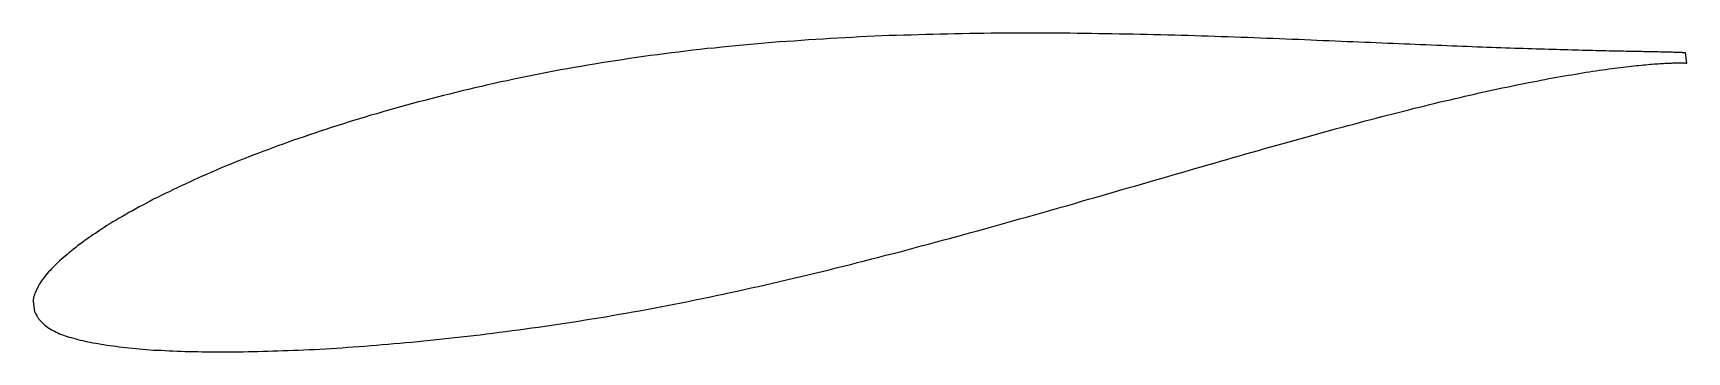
# Model space of a CAD drawing. Header units: metres. Extents: x -34 to 68, y -8 to 12.
import ezdxf

# ---------------------------------------------------------------- set-up
doc = ezdxf.new("R2010")
doc.units = ezdxf.units.M

msp = doc.modelspace()

# ---------------------------------------------------------------- linework, layer by layer
msp.add_lwpolyline([(68.09, 10.68), (68.09, 10.68), (68.08, 10.68), (68.07, 10.68), (68.06, 10.68), (68.04, 10.69), (68.02, 10.69), (67.99, 10.69), (67.96, 10.69), (67.93, 10.69), (67.89, 10.7), (67.85, 10.7), (67.8, 10.7), (67.75, 10.7), (67.7, 10.7), (67.64, 10.71), (67.58, 10.71), (67.51, 10.71), (67.44, 10.71), (67.37, 10.71), (67.29, 10.72), (67.21, 10.72), (67.13, 10.72), (67.04, 10.72), (66.94, 10.73), (66.85, 10.73), (66.75, 10.73), (66.64, 10.73), (66.53, 10.73), (66.42, 10.74), (66.31, 10.74), (66.19, 10.74), (66.06, 10.74), (65.94, 10.75), (65.8, 10.75), (65.67, 10.75), (65.53, 10.75), (65.39, 10.76), (65.24, 10.76), (65.09, 10.76), (64.94, 10.76), (64.78, 10.77), (64.62, 10.77), (64.45, 10.77), (64.28, 10.78), (64.11, 10.78), (63.94, 10.78), (63.76, 10.79), (63.57, 10.79), (63.39, 10.79), (63.19, 10.8), (63, 10.8), (62.8, 10.81), (62.6, 10.81), (62.4, 10.82), (62.19, 10.82), (61.97, 10.83), (61.76, 10.83), (61.54, 10.84), (61.32, 10.84), (61.09, 10.85), (60.86, 10.86), (60.63, 10.86), (60.39, 10.87), (60.15, 10.88), (59.91, 10.88), (59.66, 10.89), (59.41, 10.9), (59.16, 10.91), (58.9, 10.91), (58.64, 10.92), (58.38, 10.93), (58.11, 10.94), (57.84, 10.95), (57.57, 10.96), (57.29, 10.97), (57.01, 10.98), (56.73, 10.99), (56.44, 11), (56.15, 11.01), (55.86, 11.02), (55.57, 11.03), (55.27, 11.04), (54.97, 11.05), (54.66, 11.07), (54.36, 11.08), (54.05, 11.09), (53.73, 11.1), (53.42, 11.11), (53.1, 11.13), (52.78, 11.14), (52.45, 11.15), (52.12, 11.17), (51.79, 11.18), (51.46, 11.19), (51.13, 11.21), (50.79, 11.22), (50.45, 11.24), (50.1, 11.25), (49.76, 11.26), (49.41, 11.28), (49.06, 11.29), (48.7, 11.31), (48.35, 11.32), (47.99, 11.34), (47.63, 11.35), (47.26, 11.37), (46.9, 11.39), (46.53, 11.4), (46.16, 11.42), (45.78, 11.43), (45.41, 11.45), (45.03, 11.46), (44.65, 11.48), (44.27, 11.5), (43.88, 11.51), (43.5, 11.53), (43.11, 11.54), (42.72, 11.56), (42.32, 11.57), (41.93, 11.59), (41.53, 11.6), (41.14, 11.62), (40.74, 11.63), (40.33, 11.65), (39.93, 11.66), (39.52, 11.67), (39.12, 11.69), (38.71, 11.7), (38.3, 11.71), (37.88, 11.73), (37.47, 11.74), (37.05, 11.75), (36.63, 11.76), (36.22, 11.77), (35.8, 11.79), (35.37, 11.8), (34.95, 11.81), (34.53, 11.82), (34.1, 11.83), (33.67, 11.83), (33.24, 11.84), (32.81, 11.85), (32.38, 11.86), (31.95, 11.86), (31.52, 11.87), (31.08, 11.88), (30.65, 11.88), (30.21, 11.89), (29.77, 11.89), (29.33, 11.89), (28.89, 11.9), (28.45, 11.9), (28.01, 11.9), (27.57, 11.9), (27.13, 11.9), (26.68, 11.9), (26.24, 11.89), (25.79, 11.89), (25.35, 11.89), (24.9, 11.88), (24.46, 11.88), (24.01, 11.87), (23.56, 11.86), (23.11, 11.85), (22.66, 11.84), (22.22, 11.83), (21.77, 11.82), (21.32, 11.81), (20.87, 11.8), (20.42, 11.78), (19.97, 11.77), (19.52, 11.75), (19.07, 11.74), (18.62, 11.72), (18.16, 11.7), (17.71, 11.68), (17.26, 11.66), (16.81, 11.63), (16.36, 11.61), (15.91, 11.59), (15.46, 11.56), (15.01, 11.53), (14.56, 11.51), (14.11, 11.48), (13.66, 11.45), (13.22, 11.41), (12.77, 11.38), (12.32, 11.35), (11.87, 11.31), (11.42, 11.28), (10.98, 11.24), (10.53, 11.2), (10.09, 11.16), (9.64, 11.12), (9.2, 11.07), (8.76, 11.03), (8.31, 10.98), (7.87, 10.94), (7.43, 10.89), (6.99, 10.84), (6.55, 10.79), (6.11, 10.73), (5.68, 10.68), (5.24, 10.62), (4.81, 10.57), (4.37, 10.51), (3.94, 10.45), (3.51, 10.39), (3.08, 10.33), (2.65, 10.26), (2.22, 10.2), (1.79, 10.13), (1.37, 10.06), (0.94, 9.99), (0.52, 9.92), (0.1, 9.85), (-0.32, 9.78), (-0.74, 9.7), (-1.16, 9.63), (-1.57, 9.55), (-1.99, 9.47), (-2.4, 9.39), (-2.81, 9.31), (-3.22, 9.23), (-3.63, 9.14), (-4.03, 9.06), (-4.44, 8.97), (-4.84, 8.89), (-5.24, 8.8), (-5.64, 8.71), (-6.03, 8.62), (-6.43, 8.53), (-6.82, 8.43), (-7.21, 8.34), (-7.6, 8.25), (-7.99, 8.15), (-8.37, 8.05), (-8.76, 7.96), (-9.14, 7.86), (-9.52, 7.76), (-9.9, 7.66), (-10.27, 7.56), (-10.64, 7.46), (-11.01, 7.36), (-11.38, 7.26), (-11.75, 7.15), (-12.11, 7.05), (-12.47, 6.94), (-12.83, 6.84), (-13.19, 6.73), (-13.54, 6.62), (-13.9, 6.52), (-14.24, 6.41), (-14.59, 6.3), (-14.94, 6.19), (-15.28, 6.08), (-15.62, 5.97), (-15.96, 5.86), (-16.29, 5.75), (-16.62, 5.64), (-16.95, 5.52), (-17.28, 5.41), (-17.6, 5.3), (-17.92, 5.18), (-18.24, 5.07), (-18.56, 4.96), (-18.87, 4.84), (-19.18, 4.72), (-19.49, 4.61), (-19.79, 4.49), (-20.1, 4.38), (-20.39, 4.26), (-20.69, 4.14), (-20.98, 4.03), (-21.27, 3.91), (-21.56, 3.79), (-21.85, 3.68), (-22.13, 3.56), (-22.41, 3.44), (-22.68, 3.32), (-22.95, 3.2), (-23.22, 3.09), (-23.49, 2.97), (-23.75, 2.85), (-24.01, 2.73), (-24.27, 2.61), (-24.52, 2.5), (-24.77, 2.38), (-25.02, 2.26), (-25.26, 2.14), (-25.5, 2.02), (-25.74, 1.91), (-25.98, 1.79), (-26.21, 1.67), (-26.43, 1.55), (-26.66, 1.44), (-26.88, 1.32), (-27.1, 1.2), (-27.31, 1.09), (-27.52, 0.97), (-27.73, 0.85), (-27.93, 0.74), (-28.13, 0.62), (-28.33, 0.51), (-28.52, 0.39), (-28.72, 0.28), (-28.9, 0.16), (-29.09, 0.05), (-29.26, -0.07), (-29.44, -0.18), (-29.61, -0.29), (-29.78, -0.41), (-29.95, -0.52), (-30.11, -0.63), (-30.27, -0.74), (-30.42, -0.85), (-30.58, -0.97), (-30.72, -1.07), (-30.87, -1.18), (-31.01, -1.29), (-31.14, -1.4), (-31.28, -1.51), (-31.41, -1.61), (-31.53, -1.72), (-31.66, -1.82), (-31.78, -1.92), (-31.89, -2.02), (-32, -2.12), (-32.11, -2.22), (-32.21, -2.32), (-32.31, -2.42), (-32.41, -2.52), (-32.5, -2.61), (-32.59, -2.71), (-32.68, -2.8), (-32.76, -2.9), (-32.84, -2.99), (-32.91, -3.08), (-32.99, -3.17), (-33.05, -3.26), (-33.12, -3.35), (-33.17, -3.44), (-33.23, -3.53), (-33.28, -3.62), (-33.33, -3.7), (-33.37, -3.79), (-33.42, -3.87), (-33.45, -3.95), (-33.49, -4.03), (-33.52, -4.11), (-33.54, -4.18), (-33.56, -4.25), (-33.58, -4.32), (-33.6, -4.39), (-33.61, -4.45), (-33.62, -4.5), (-33.63, -4.55), (-33.63, -4.59), (-33.63, -4.61), (-33.54, -5.26), (-33.53, -5.27), (-33.53, -5.28), (-33.51, -5.3), (-33.49, -5.34), (-33.47, -5.39), (-33.44, -5.44), (-33.4, -5.5), (-33.36, -5.57), (-33.32, -5.63), (-33.27, -5.7), (-33.22, -5.76), (-33.16, -5.83), (-33.1, -5.89), (-33.04, -5.95), (-32.97, -6.01), (-32.9, -6.07), (-32.83, -6.13), (-32.75, -6.19), (-32.67, -6.25), (-32.59, -6.3), (-32.5, -6.35), (-32.4, -6.4), (-32.31, -6.45), (-32.21, -6.5), (-32.1, -6.55), (-32, -6.6), (-31.89, -6.64), (-31.77, -6.68), (-31.65, -6.72), (-31.53, -6.77), (-31.41, -6.8), (-31.28, -6.84), (-31.14, -6.88), (-31.01, -6.92), (-30.87, -6.95), (-30.72, -6.99), (-30.58, -7.02), (-30.43, -7.05), (-30.27, -7.09), (-30.11, -7.12), (-29.95, -7.15), (-29.78, -7.18), (-29.62, -7.21), (-29.44, -7.24), (-29.27, -7.27), (-29.09, -7.3), (-28.9, -7.32), (-28.72, -7.35), (-28.53, -7.37), (-28.33, -7.4), (-28.13, -7.42), (-27.93, -7.45), (-27.73, -7.47), (-27.52, -7.49), (-27.31, -7.51), (-27.1, -7.53), (-26.88, -7.55), (-26.66, -7.56), (-26.43, -7.58), (-26.21, -7.6), (-25.97, -7.61), (-25.74, -7.62), (-25.5, -7.64), (-25.26, -7.65), (-25.02, -7.66), (-24.77, -7.67), (-24.52, -7.68), (-24.27, -7.69), (-24.01, -7.69), (-23.75, -7.7), (-23.49, -7.7), (-23.22, -7.71), (-22.95, -7.71), (-22.68, -7.71), (-22.41, -7.72), (-22.13, -7.72), (-21.85, -7.72), (-21.56, -7.72), (-21.28, -7.71), (-20.99, -7.71), (-20.69, -7.71), (-20.4, -7.7), (-20.1, -7.7), (-19.8, -7.69), (-19.49, -7.68), (-19.19, -7.67), (-18.88, -7.66), (-18.56, -7.65), (-18.25, -7.64), (-17.93, -7.63), (-17.61, -7.62), (-17.29, -7.6), (-16.96, -7.59), (-16.63, -7.57), (-16.3, -7.56), (-15.97, -7.54), (-15.63, -7.52), (-15.29, -7.5), (-14.95, -7.48), (-14.61, -7.46), (-14.26, -7.43), (-13.92, -7.41), (-13.57, -7.38), (-13.21, -7.36), (-12.86, -7.33), (-12.5, -7.3), (-12.14, -7.27), (-11.78, -7.24), (-11.42, -7.21), (-11.05, -7.18), (-10.68, -7.14), (-10.31, -7.11), (-9.94, -7.07), (-9.57, -7.04), (-9.19, -7), (-8.81, -6.96), (-8.43, -6.92), (-8.05, -6.88), (-7.67, -6.84), (-7.28, -6.79), (-6.89, -6.75), (-6.51, -6.7), (-6.11, -6.66), (-5.72, -6.61), (-5.33, -6.56), (-4.93, -6.51), (-4.53, -6.46), (-4.13, -6.41), (-3.73, -6.35), (-3.33, -6.3), (-2.93, -6.24), (-2.52, -6.19), (-2.12, -6.13), (-1.71, -6.07), (-1.3, -6.01), (-0.89, -5.95), (-0.47, -5.88), (-0.06, -5.82), (0.35, -5.75), (0.77, -5.69), (1.19, -5.62), (1.6, -5.55), (2.02, -5.48), (2.44, -5.4), (2.86, -5.33), (3.29, -5.25), (3.71, -5.18), (4.13, -5.1), (4.56, -5.02), (4.98, -4.94), (5.41, -4.86), (5.84, -4.78), (6.27, -4.69), (6.69, -4.61), (7.12, -4.52), (7.55, -4.43), (7.99, -4.34), (8.42, -4.25), (8.85, -4.16), (9.28, -4.07), (9.71, -3.97), (10.15, -3.88), (10.58, -3.78), (11.02, -3.69), (11.45, -3.59), (11.89, -3.49), (12.32, -3.39), (12.76, -3.29), (13.19, -3.18), (13.63, -3.08), (14.07, -2.98), (14.5, -2.87), (14.94, -2.76), (15.38, -2.66), (15.81, -2.55), (16.25, -2.44), (16.69, -2.33), (17.13, -2.22), (17.56, -2.11), (18, -2), (18.44, -1.89), (18.87, -1.77), (19.31, -1.66), (19.75, -1.55), (20.18, -1.43), (20.62, -1.32), (21.05, -1.2), (21.49, -1.08), (21.92, -0.97), (22.36, -0.85), (22.79, -0.73), (23.23, -0.61), (23.66, -0.5), (24.09, -0.38), (24.52, -0.26), (24.96, -0.14), (25.39, -0.02), (25.82, 0.1), (26.25, 0.22), (26.68, 0.34), (27.1, 0.46), (27.53, 0.58), (27.96, 0.7), (28.39, 0.82), (28.81, 0.94), (29.23, 1.06), (29.66, 1.18), (30.08, 1.3), (30.5, 1.42), (30.92, 1.55), (31.34, 1.67), (31.76, 1.79), (32.18, 1.91), (32.6, 2.03), (33.01, 2.15), (33.42, 2.27), (33.84, 2.39), (34.25, 2.51), (34.66, 2.62), (35.07, 2.74), (35.48, 2.86), (35.88, 2.98), (36.29, 3.1), (36.69, 3.21), (37.09, 3.33), (37.5, 3.45), (37.9, 3.56), (38.29, 3.67), (38.69, 3.79), (39.08, 3.9), (39.48, 4.02), (39.87, 4.13), (40.26, 4.24), (40.65, 4.35), (41.03, 4.46), (41.42, 4.57), (41.8, 4.68), (42.18, 4.79), (42.56, 4.9), (42.94, 5), (43.32, 5.11), (43.69, 5.21), (44.06, 5.32), (44.43, 5.42), (44.8, 5.52), (45.17, 5.62), (45.53, 5.72), (45.9, 5.82), (46.26, 5.92), (46.61, 6.02), (46.97, 6.11), (47.32, 6.21), (47.68, 6.3), (48.03, 6.4), (48.37, 6.49), (48.72, 6.58), (49.06, 6.67), (49.4, 6.76), (49.74, 6.85), (50.08, 6.93), (50.41, 7.02), (50.74, 7.1), (51.07, 7.18), (51.4, 7.27), (51.72, 7.35), (52.04, 7.43), (52.36, 7.5), (52.68, 7.58), (52.99, 7.66), (53.3, 7.73), (53.61, 7.8), (53.91, 7.87), (54.22, 7.94), (54.52, 8.01), (54.82, 8.08), (55.11, 8.15), (55.4, 8.22), (55.69, 8.28), (55.98, 8.34), (56.26, 8.4), (56.54, 8.47), (56.82, 8.52), (57.1, 8.58), (57.37, 8.64), (57.64, 8.69), (57.91, 8.75), (58.17, 8.8), (58.43, 8.85), (58.69, 8.9), (58.94, 8.95), (59.19, 9), (59.44, 9.05), (59.69, 9.1), (59.93, 9.14), (60.17, 9.18), (60.4, 9.23), (60.64, 9.27), (60.87, 9.31), (61.09, 9.34), (61.32, 9.38), (61.54, 9.42), (61.75, 9.45), (61.97, 9.49), (62.18, 9.52), (62.38, 9.55), (62.59, 9.58), (62.79, 9.61), (62.98, 9.64), (63.17, 9.66), (63.36, 9.69), (63.55, 9.72), (63.73, 9.74), (63.91, 9.76), (64.09, 9.78), (64.26, 9.81), (64.43, 9.83), (64.6, 9.84), (64.76, 9.86), (64.92, 9.88), (65.07, 9.9), (65.22, 9.91), (65.37, 9.93), (65.51, 9.94), (65.65, 9.95), (65.79, 9.96), (65.92, 9.98), (66.05, 9.99), (66.18, 10), (66.3, 10), (66.42, 10.01), (66.53, 10.02), (66.64, 10.03), (66.75, 10.03), (66.85, 10.04), (66.95, 10.04), (67.05, 10.05), (67.14, 10.05), (67.23, 10.05), (67.31, 10.06), (67.39, 10.06), (67.47, 10.06), (67.54, 10.06), (67.61, 10.06), (67.68, 10.06), (67.74, 10.06), (67.8, 10.06), (67.85, 10.06), (67.9, 10.06), (67.94, 10.06), (67.99, 10.06), (68.02, 10.06), (68.06, 10.06), (68.09, 10.05), (68.11, 10.05), (68.14, 10.05), (68.15, 10.05), (68.17, 10.05), (68.18, 10.05), (68.18, 10.05), (68.19, 10.04)], close=True)

doc.saveas('drawing.dxf')
